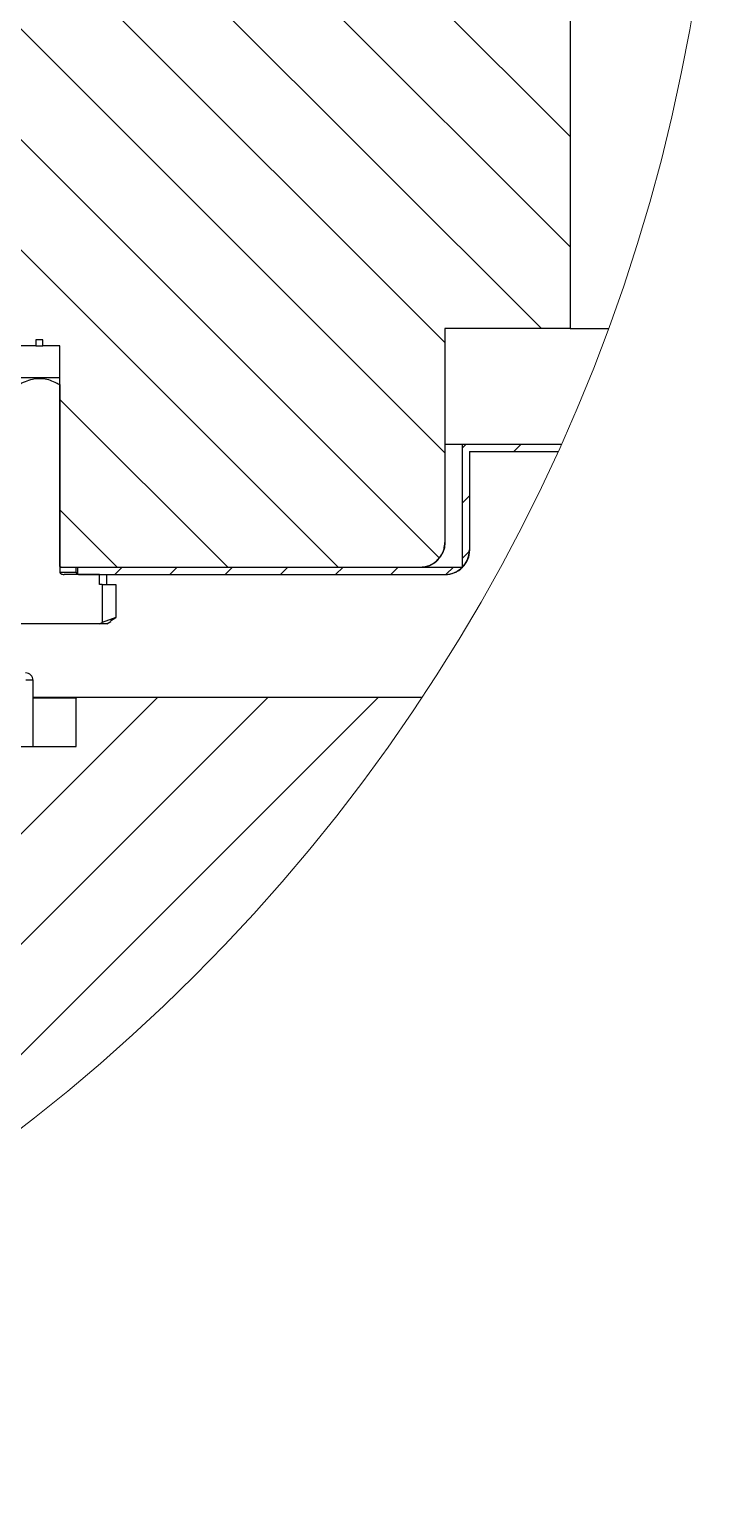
# Model space of a CAD drawing. Header units: millimetres. Extents: x -48 to 1187, y 2 to 839.
# Drawn here: x 653.8 to 681.8, y 111 to 170.7 of the extents above; entities that cross this region are included whole.
import ezdxf

# ---------------------------------------------------------------- set-up
doc = ezdxf.new("R2010")
doc.units = ezdxf.units.MM

# ---------------------------------------------------------------- blocks, each defined once
blk = doc.blocks.new('SW_HATCH_5')
at = {"color": 0, "linetype": 'Continuous', "lineweight": 18}
for p, q in [((23.417, 38.436), (-24.703, 86.555)), ((23.417, 33.946), (-24.703, 82.065)), ((22.25, 30.622), (-24.703, 77.575)), ((18.327, 30.056), (-24.703, 73.085)), ((18.327, 25.565), (-24.703, 68.595)), ((18.099, 21.303), (-24.703, 64.105)), ((13.99, 20.922), (-24.703, 59.614)), ((9.5, 20.922), (2.68, 27.741)), ((19.027, 25.762), (19.187, 25.922)), ((21.132, 25.622), (21.432, 25.922)), ((19.027, 23.517), (19.327, 23.817)), ((5.01, 20.922), (2.68, 23.251)), ((19.027, 21.272), (19.319, 21.564)), ((4.907, 20.622), (5.207, 20.922)), ((7.152, 20.622), (7.452, 20.922)), ((9.397, 20.622), (9.697, 20.922)), ((11.642, 20.622), (11.942, 20.922)), ((13.887, 20.622), (14.187, 20.922)), ((16.132, 20.622), (16.432, 20.922)), ((18.385, 20.631), (18.677, 20.922)), ((0, 0), (15.622, 15.622)), ((0, 4.49), (11.132, 15.622)), ((0, 8.98), (6.642, 15.622))]:
    blk.add_line(p, q, dxfattribs=at)

msp = doc.modelspace()

# ---------------------------------------------------------------- linework, layer by layer
at = {"color": 7, "linetype": 'Continuous', "lineweight": 25}
for p, q in [((675.777549, 173.530366), (675.777549, 158.530366)), ((675.777549, 158.530366), (670.68758, 158.530366)), ((670.68758, 158.530366), (670.68758, 149.830366)), ((670.700127, 149.830366), (670.700127, 158.530366)), ((675.777549, 158.530366), (677.330786, 158.530366)), ((654.058838, 157.830365), (653.35902, 157.830365)), ((654.341424, 158.07929), (654.058838, 158.07929)), ((654.058838, 158.07929), (654.058838, 157.830365)), ((654.058838, 157.830365), (654.341424, 157.830365)), ((654.341424, 157.830365), (654.341424, 158.07929)), ((655.041242, 157.830365), (654.341424, 157.830365)), ((655.041242, 148.855365), (655.041242, 157.830365)), ((655.041242, 156.530366), (653.35902, 156.530366)), ((655.041242, 156.249865), (655.041242, 148.630365)), ((670.700127, 153.830366), (671.387726, 153.830366)), ((671.387726, 153.830366), (671.387726, 148.830365)), ((671.387726, 153.830366), (675.417179, 153.830366)), ((671.687776, 153.530366), (675.281787, 153.530366)), ((671.687776, 153.530366), (671.687776, 149.530366)), ((671.700144, 149.530366), (671.700144, 153.530366)), ((670.68758, 149.830366), (670.700127, 149.830366)), ((671.687776, 149.530366), (671.700144, 149.530366)), ((655.085051, 148.830365), (655.041242, 148.855365)), ((655.085051, 148.830365), (669.687385, 148.830365)), ((655.700141, 148.630366), (655.700141, 148.830365)), ((655.767763, 148.555365), (655.767763, 148.830365)), ((655.767763, 148.830365), (671.387726, 148.830365)), ((656.653697, 148.530365), (655.20882, 148.530365)), ((655.733997, 148.555365), (655.767763, 148.555365)), ((655.799532, 148.530365), (655.767763, 148.555365)), ((655.799532, 148.530365), (670.68758, 148.530365)), ((656.653697, 148.130366), (656.653697, 148.530365)), ((656.95014, 148.130366), (656.95014, 148.530365)), ((656.758571, 148.130366), (656.653697, 148.130366)), ((656.758571, 148.130366), (656.758571, 146.58461)), ((656.758571, 148.130366), (657.320732, 148.130366)), ((657.320732, 148.130366), (657.320732, 146.775986)), ((656.653697, 146.530366), (651.746565, 146.530366)), ((656.653697, 146.530366), (656.758571, 146.58461)), ((656.95014, 146.530366), (656.653697, 146.530366)), ((657.320732, 146.775986), (656.758571, 146.58461)), ((656.95014, 146.530366), (657.11453, 146.625289)), ((657.102192, 146.65089), (657.320732, 146.775986)), ((653.950119, 144.230366), (653.653705, 144.230366)), ((653.950119, 141.530366), (653.950119, 144.230366)), ((655.73358, 143.530365), (653.950119, 143.530365)), ((655.707652, 143.505366), (653.950119, 143.505366)), ((655.707652, 143.505366), (655.73358, 143.530365)), ((655.707652, 141.530366), (655.707652, 143.505366)), ((669.754142, 143.530366), (655.73358, 143.530365)), ((652.36094, 141.530366), (655.707652, 141.530366))]:
    msp.add_line(p, q, dxfattribs=at)
at = {"color": 7, "linetype": 'Continuous', "lineweight": 25, "flags": 128}
msp.add_lwpolyline([(655.041242, 148.630365), (655.478025, 148.630366), (655.688101, 148.630366), (655.700141, 148.630366)], dxfattribs=at)
at = {"color": 7, "linetype": 'Continuous', "lineweight": 18}
msp.add_circle((609.200173, 183.526684), 72.572572, dxfattribs=at)
at = {"color": 7, "linetype": 'Continuous', "lineweight": 25}
for centre, radius, start, end in [((669.70012, 149.830373), 1.000007, 270.00115688, 359.99959018), ((670.700137, 149.530373), 1.000007, 269.99944933, 359.99959018), ((655.800101, 148.630325), 0.09996, 179.97674612, 270.01551606), ((653.650138, 144.230384), 0.299981, 359.99644767, 90.0017736)]:
    msp.add_arc(centre, radius, start, end, dxfattribs=at)
for points, knots in [([(653.35902, 156.249865), (653.544193, 156.342526), (653.8632, 156.502157), (654.412257, 156.522703), (654.782897, 156.389449), (654.992241, 156.276341), (655.041242, 156.249865)], [0, 0, 0, 0, 0.346501816, 0.596936577, 0.905655393, 1, 1, 1, 1]), ([(669.687385, 148.830365), (669.785349, 148.838807), (669.995637, 148.856928), (670.289478, 149.009002), (670.526365, 149.252887), (670.665118, 149.541931), (670.680718, 149.742245), (670.68758, 149.830366)], [0, 0, 0, 0, 0.187291762, 0.402032407, 0.616732982, 0.831396747, 1, 1, 1, 1]), ([(670.68758, 148.530365), (670.783958, 148.538537), (670.992634, 148.55623), (671.285737, 148.706124), (671.523784, 148.948863), (671.66469, 149.238714), (671.680674, 149.440644), (671.687776, 149.530366)], [0, 0, 0, 0, 0.184277165, 0.39899709, 0.613697919, 0.828358085, 1, 1, 1, 1]), ([(655.041242, 148.630365), (655.041949, 148.62375), (655.04353, 148.608975), (655.058053, 148.585345), (655.089164, 148.558635), (655.141575, 148.535623), (655.185374, 148.532198), (655.20882, 148.530365)], [0, 0, 0, 0, 0.093289667, 0.208371926, 0.381105232, 0.66870373, 1, 1, 1, 1])]:
    msp.add_open_spline(points, degree=3, knots=knots, dxfattribs=at)

# ---------------------------------------------------------------- block references
at = {"color": 7, "linetype": 'Continuous', "lineweight": 18}
msp.add_blockref('SW_HATCH_5', (652.36094, 127.908351), dxfattribs=at)

doc.saveas('drawing.dxf')
